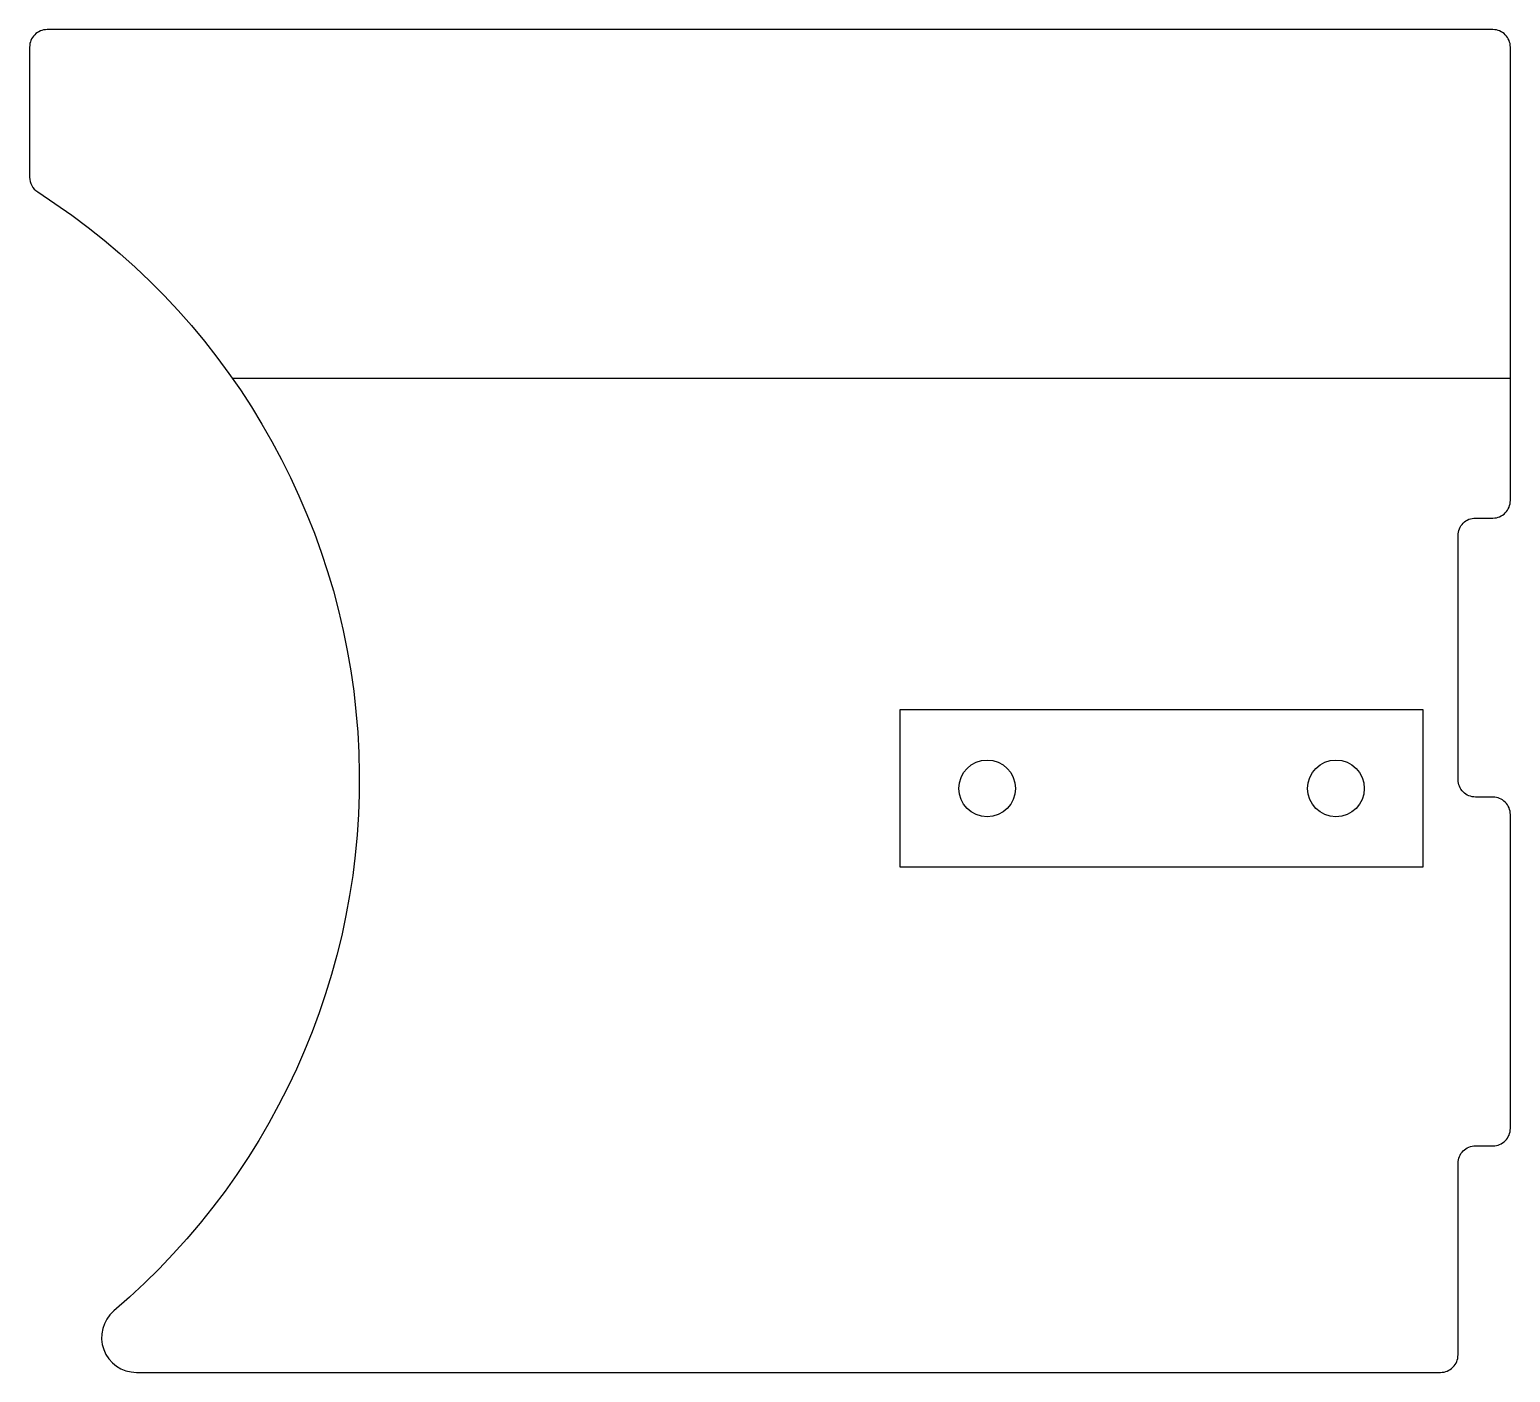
# Model space of a CAD drawing. Header units: inches. Extents: x -3.11 to 0.24, y -0.28 to 2.76.
import ezdxf

# ---------------------------------------------------------------- set-up
doc = ezdxf.new("R2010")
doc.units = ezdxf.units.IN
doc.layers.get('0').update_dxf_attribs({"linetype": 'CONTINUOUS'})

msp = doc.modelspace()

# ---------------------------------------------------------------- linework, layer by layer
msp.add_line((0.2362, 1.9685), (-2.6486, 1.9685))
msp.add_lwpolyline([(0.1969, 0.2362, 0.414214), (0.2362, 0.2756), (0.2362, 0.9843, 0.414214), (0.1969, 1.0236), (0.1575, 1.0236, -0.414214), (0.1181, 1.063), (0.1181, 1.6142, -0.414214), (0.1575, 1.6535), (0.1969, 1.6535, 0.414214), (0.2362, 1.6929), (0.2362, 2.7165, 0.414214), (0.1969, 2.7559), (-3.0671, 2.7559, 0.414214), (-3.1065, 2.7165), (-3.1065, 2.4227, 0.255781), (-3.0883, 2.3895, -0.503993), (-2.9164, -0.1363, 0.697615), (-2.8653, -0.275), (0.0787, -0.275, 0.414214), (0.1181, -0.2356), (0.1181, 0.1969, -0.414214), (0.1575, 0.2362)], format="xyb", close=True)
msp.add_lwpolyline([(0.0394, 0.8659), (0.0394, 1.2203), (-1.1417, 1.2203), (-1.1417, 0.8659)], close=True)
for centre in [(-0.9449, 1.0431), (-0.9449, 1.0431), (-0.1575, 1.0431), (-0.1575, 1.0431)]:
    msp.add_circle(centre, 0.064)

doc.saveas('drawing.dxf')
